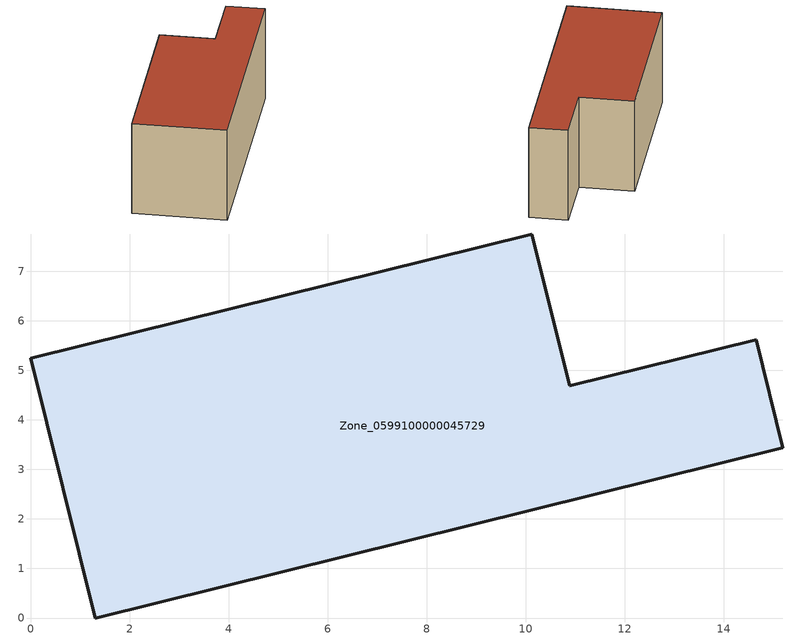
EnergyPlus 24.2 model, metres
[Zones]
Zone_0599100000045729
 floor ground (C_G): 1.3,0 0,5.24 10.12,7.75 10.89,4.69 14.65,5.62 15.19,3.44 z0
 wall outside (C_F): 1.3,0 15.19,3.44 14.65,5.62 10.89,4.69 10.12,7.75 0,5.24 1.3,0 z0:5.72
 roof outside (C_R): 0,5.24 1.3,0 15.19,3.44 14.65,5.62 10.89,4.69 10.12,7.75 z5.72
[BUILDING]
Pand.0599100000045729: North Axis=0; Terrain=City; Loads Convergence Tolerance Value=0.04; Temperature Convergence Tolerance Value=0.4; Solar Distribution=FullExterior; Maximum Number of Warmup Days=25; Minimum Number of Warmup Days=1
[Site:Location]
Rotterdam.The.Hague.AP_ZH_NLD Design_Conditions: Latitude=51.96; Longitude=4.45; Time Zone=1; Elevation=-4.5
[SITE:GROUNDTEMPERATURE:BUILDINGSURFACE]
18, 18, 18, 18, 18, 18, 18, 18, 18, 18, 18, 18
[MATERIAL] Thermal Absorptance=0.9; Solar Absorptance=0.7; Visible Absorptance=0.7
Name | Roughness | Thickness | Conductivity | Density | Specific Heat
G.TI.1975-1991 | MediumSmooth | 0.15 | 0.288461 | 540 | 1210
F.TI.1975-1991 | Rough | 0.3 | 0.230769 | 1920 | 840
R.TI.1975-1991 | MediumRough | 0.2 | 0.153846 | 1500 | 1000
[CONSTRUCTION]
C_G: G.TI.1975-1991
C_F: F.TI.1975-1991
C_R: R.TI.1975-1991
[ZONE]
Zone_0599100000045729: Type=1; Multiplier=1; Ceiling Height=Autocalculate; Volume=Autocalculate; Floor Area=autocalculate; Part of Total Floor Area=Yes
[ZONEINFILTRATION:DESIGNFLOWRATE]
Infil_Zone_0599100000045729: Zone or ZoneList or Space or SpaceList=Zone_0599100000045729; Schedule=AlwaysOn; Design Flow Rate Calculation Method=Flow/Area; Flow Rate per Floor Area=0.003; Constant Term Coefficient=1; Temperature Term Coefficient=0; Velocity Term Coefficient=0; Velocity Squared Term Coefficient=0
[HVACTEMPLATE:ZONE:IDEALLOADSAIRSYSTEM]
Zone_0599100000045729: Maximum Heating Supply Air Temperature=50; Minimum Cooling Supply Air Temperature=13; Maximum Heating Supply Air Humidity Ratio=0.0156; Minimum Cooling Supply Air Humidity Ratio=0.0077; Heating Limit=NoLimit; Cooling Limit=NoLimit; Dehumidification Control Type=ConstantSensibleHeatRatio; Cooling Sensible Heat Ratio=0.7; Dehumidification Setpoint=60; Humidification Control Type=None; Humidification Setpoint=30; Outdoor Air Method=None; Outdoor Air Flow Rate per Person=0.00944; Outdoor Air Flow Rate per Zone Floor Area=0; Outdoor Air Flow Rate per Zone=0; Demand Controlled Ventilation Type=None; Outdoor Air Economizer Type=NoEconomizer; Heat Recovery Type=None; Sensible Heat Recovery Effectiveness=0.7; Latent Heat Recovery Effectiveness=0.65
[ZONECONTROL:THERMOSTAT]
ThermostatControl_Zone_0599100000045729: Zone or ZoneList=Zone_0599100000045729; Control Type Schedule=DualSetpointControlType; Control 1=Thermostat_Zone_0599100000045729; Temperature Difference Between Cutout And Setpoint=0
[THERMOSTATSETPOINT:DUALSETPOINT]
Thermostat_Zone_0599100000045729: Heating Setpoint Temperature Schedule=HeatingSetpoint_Zone_0599100000045729; Cooling Setpoint Temperature Schedule=CoolingSetpoint_Zone_0599100000045729
[SCHEDULE:COMPACT]
HeatingSetpoint_Zone_0599100000045729: Through: 12/31, For: AllDays, Until: 24:00, 21
CoolingSetpoint_Zone_0599100000045729: Through: 12/31, For: AllDays, Until: 24:00, 24
DualSetpointControlType: Through: 12/31, For: AllDays, Until: 24:00, 4
AlwaysOn: Through: 12/31, For: AllDays, Until: 24:00, 1
